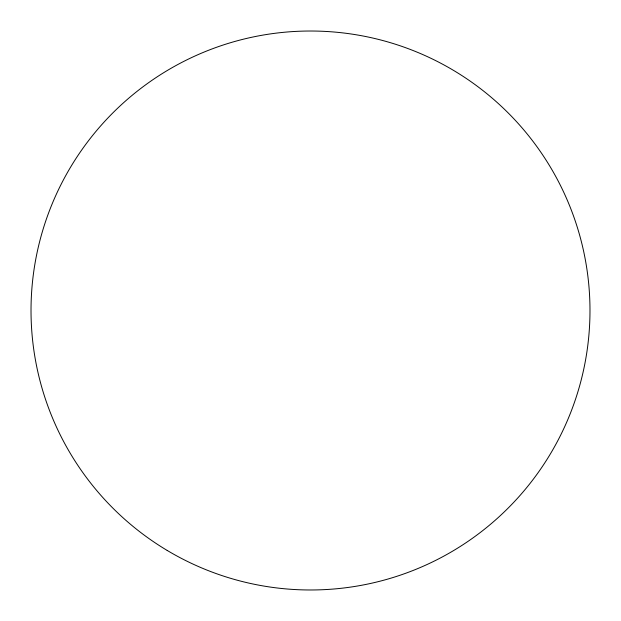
<?xml version="1.0" encoding="UTF-8"?>
<svg xmlns="http://www.w3.org/2000/svg" width="621" height="621" viewBox="0 0 621 621"><rect width="100%" height="100%" fill="white"/><g stroke="black" fill="none" stroke-linecap="round" stroke-linejoin="round"><path stroke-width="0.93" d="M167.212 550.454A279.481 279.481 0 0 0 589.95 314.614A279.481 279.481 0 0 0 174.338 66.431A279.481 279.481 0 0 0 167.212 550.454"/></g></svg>
